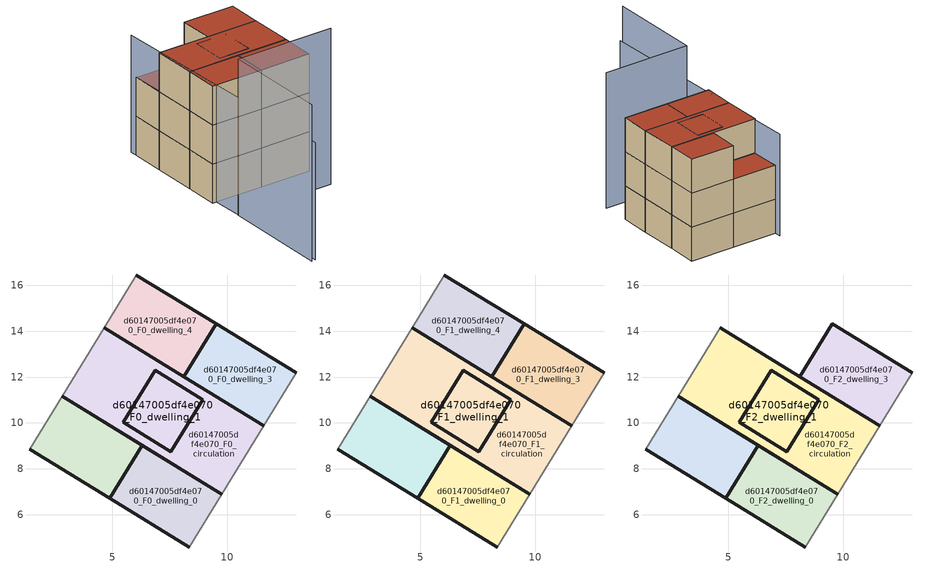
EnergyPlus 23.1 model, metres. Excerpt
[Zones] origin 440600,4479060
d60147005df4e070_F0_dwelling_0
 floor ground (EU_floor_Construction): 9.77,6.9 8.36,4.6 4.88,6.73 6.29,9.03 z0
 wall outside (EU_wall_Construction): 9.77,6.9 6.29,9.03 4.88,6.73 8.36,4.6 z0:3
 wall adiabatic (EU_wall_Construction): 8.36,4.6 9.77,6.9 z0:3
d60147005df4e070_F0_dwelling_1
 floor ground (EU_floor_Construction): 6.29,9.03 4.88,6.73 1.4,8.86 2.81,11.16 z0; 8.12,12.01 11.6,9.88 9.77,6.9 6.29,9.03 2.81,11.16 4.64,14.14 z0
 wall outside (EU_wall_Construction): 1.4,8.86 4.88,6.73 6.29,9.03 2.81,11.16 z0:3
 wall adiabatic (EU_wall_Construction): 2.81,11.16 1.4,8.86 z0:3
d60147005df4e070_F0_dwelling_2
 floor ground (EU_floor_Construction): 6.29,9.03 4.88,6.73 1.4,8.86 2.81,11.16 z0; 8.12,12.01 6.86,12.3 5.47,10.02 6.29,9.03 2.81,11.16 4.64,14.14 z0; 11.6,9.88 9.77,6.9 6.29,9.03 5.47,10.02 7.55,8.74 8.95,11.02 6.86,12.3 8.12,12.01 z0; 8.95,11.02 7.55,8.74 5.47,10.02 6.86,12.3 z0
 wall outside (EU_wall_Construction): 11.6,9.88 8.12,12.01 4.64,14.14 / 2.81,11.16 6.29,9.03 9.77,6.9 z0:3
 wall adiabatic (EU_wall_Construction): 9.77,6.9 11.6,9.88 / 4.64,14.14 2.81,11.16 z0:3
d60147005df4e070_F0_dwelling_3
 floor ground (EU_floor_Construction): 13.01,12.18 11.6,9.88 8.12,12.01 9.53,14.31 z0
 wall outside (EU_wall_Construction): 13.01,12.18 9.53,14.31 8.12,12.01 11.6,9.88 z0:3
 wall adiabatic (EU_wall_Construction): 11.6,9.88 13.01,12.18 z0:3
d60147005df4e070_F0_dwelling_4
 floor ground (EU_floor_Construction): 9.53,14.31 8.12,12.01 4.64,14.14 6.05,16.44 z0
 wall outside (EU_wall_Construction): 4.64,14.14 8.12,12.01 9.53,14.31 6.05,16.44 z0:3
 wall adiabatic (EU_wall_Construction): 6.05,16.44 4.64,14.14 z0:3
d60147005df4e070_F0_circulation
 floor ground (EU_floor_Construction): 8.95,11.02 7.55,8.74 5.47,10.02 6.86,12.3 z0; 11.6,9.88 9.77,6.9 6.29,9.03 5.47,10.02 7.55,8.74 8.95,11.02 6.86,12.3 8.12,12.01 z0; 8.12,12.01 6.86,12.3 5.47,10.02 6.29,9.03 2.81,11.16 4.64,14.14 z0
 wall outside (EU_wall_Construction): 8.95,11.02 6.86,12.3 5.47,10.02 7.55,8.74 8.95,11.02 z0:3
d60147005df4e070_F1_dwelling_0
 floor to d60147005df4e070_F0_dwelling_0 (EU_floor_Construction): 9.77,6.9 8.36,4.6 4.88,6.73 6.29,9.03 z3
 wall outside (EU_wall_Construction): 9.77,6.9 6.29,9.03 4.88,6.73 8.36,4.6 z3:6
 wall adiabatic (EU_wall_Construction): 8.36,4.6 9.77,6.9 z3:6
d60147005df4e070_F1_dwelling_1
 floor outside (EU_floor_Construction): 6.29,9.03 4.88,6.73 1.4,8.86 2.81,11.16 z3
 floor to d60147005df4e070_F0_dwelling_1 (EU_floor_Construction): 8.12,12.01 11.6,9.88 9.77,6.9 6.29,9.03 2.81,11.16 4.64,14.14 z3
 wall outside (EU_wall_Construction): 1.4,8.86 4.88,6.73 6.29,9.03 2.81,11.16 z3:6
 wall adiabatic (EU_wall_Construction): 2.81,11.16 1.4,8.86 z3:6
d60147005df4e070_F1_dwelling_2
 floor outside (EU_floor_Construction): 8.12,12.01 6.86,12.3 5.47,10.02 6.29,9.03 2.81,11.16 4.64,14.14 z3; 11.6,9.88 9.77,6.9 6.29,9.03 5.47,10.02 7.55,8.74 8.95,11.02 6.86,12.3 8.12,12.01 z3; 8.95,11.02 7.55,8.74 5.47,10.02 6.86,12.3 z3
 floor to d60147005df4e070_F0_dwelling_2 (EU_floor_Construction): 6.29,9.03 4.88,6.73 1.4,8.86 2.81,11.16 z3
 wall outside (EU_wall_Construction): 11.6,9.88 8.12,12.01 4.64,14.14 / 2.81,11.16 6.29,9.03 9.77,6.9 z3:6
 wall adiabatic (EU_wall_Construction): 9.77,6.9 11.6,9.88 / 4.64,14.14 2.81,11.16 z3:6
d60147005df4e070_F1_dwelling_3
 floor to d60147005df4e070_F0_dwelling_3 (EU_floor_Construction): 13.01,12.18 11.6,9.88 8.12,12.01 9.53,14.31 z3
 wall outside (EU_wall_Construction): 13.01,12.18 9.53,14.31 8.12,12.01 11.6,9.88 z3:6
 wall adiabatic (EU_wall_Construction): 11.6,9.88 13.01,12.18 z3:6
d60147005df4e070_F1_dwelling_4
 floor to d60147005df4e070_F0_dwelling_4 (EU_floor_Construction): 9.53,14.31 8.12,12.01 4.64,14.14 6.05,16.44 z3
 wall outside (EU_wall_Construction): 4.64,14.14 8.12,12.01 9.53,14.31 6.05,16.44 z3:6
 wall adiabatic (EU_wall_Construction): 6.05,16.44 4.64,14.14 z3:6
 roof outside (EU_roof_Construction): 8.12,12.01 9.53,14.31 6.05,16.44 4.64,14.14 z6
d60147005df4e070_F1_circulation
 floor to d60147005df4e070_F0_circulation (EU_floor_Construction): 8.95,11.02 7.55,8.74 5.47,10.02 6.86,12.3 z3; 11.6,9.88 9.77,6.9 6.29,9.03 5.47,10.02 7.55,8.74 8.95,11.02 6.86,12.3 8.12,12.01 z3; 8.12,12.01 6.86,12.3 5.47,10.02 6.29,9.03 2.81,11.16 4.64,14.14 z3
 wall outside (EU_wall_Construction): 8.95,11.02 6.86,12.3 5.47,10.02 7.55,8.74 8.95,11.02 z3:6
d60147005df4e070_F2_dwelling_0
 floor to d60147005df4e070_F1_dwelling_0 (EU_floor_Construction): 9.77,6.9 8.36,4.6 4.88,6.73 6.29,9.03 z6
 wall outside (EU_wall_Construction): 9.77,6.9 6.29,9.03 4.88,6.73 8.36,4.6 z6:9
 wall adiabatic (EU_wall_Construction): 8.36,4.6 9.77,6.9 z6:9
 roof outside (EU_roof_Construction): 8.36,4.6 9.77,6.9 6.29,9.03 4.88,6.73 z9
d60147005df4e070_F2_dwelling_1
 floor outside (EU_floor_Construction): 6.29,9.03 4.88,6.73 1.4,8.86 2.81,11.16 z6
 floor to d60147005df4e070_F1_dwelling_1 (EU_floor_Construction): 8.12,12.01 11.6,9.88 9.77,6.9 6.29,9.03 2.81,11.16 4.64,14.14 z6
 wall outside (EU_wall_Construction): 1.4,8.86 4.88,6.73 6.29,9.03 2.81,11.16 z6:9
 wall adiabatic (EU_wall_Construction): 2.81,11.16 1.4,8.86 z6:9
 roof outside (EU_roof_Construction): 9.77,6.9 11.6,9.88 8.12,12.01 4.64,14.14 2.81,11.16 6.29,9.03 z9; 4.88,6.73 6.29,9.03 2.81,11.16 1.4,8.86 z9
d60147005df4e070_F2_dwelling_2
 floor outside (EU_floor_Construction): 8.12,12.01 6.86,12.3 5.47,10.02 6.29,9.03 2.81,11.16 4.64,14.14 z6; 11.6,9.88 9.77,6.9 6.29,9.03 5.47,10.02 7.55,8.74 8.95,11.02 6.86,12.3 8.12,12.01 z6; 8.95,11.02 7.55,8.74 5.47,10.02 6.86,12.3 z6
 floor to d60147005df4e070_F1_dwelling_2 (EU_floor_Construction): 6.29,9.03 4.88,6.73 1.4,8.86 2.81,11.16 z6
 wall outside (EU_wall_Construction): 11.6,9.88 8.12,12.01 4.64,14.14 / 2.81,11.16 6.29,9.03 9.77,6.9 z6:9
 wall adiabatic (EU_wall_Construction): 9.77,6.9 11.6,9.88 / 4.64,14.14 2.81,11.16 z6:9
 roof outside (EU_roof_Construction): 4.88,6.73 6.29,9.03 2.81,11.16 1.4,8.86 z9; 6.29,9.03 5.47,10.02 6.86,12.3 8.12,12.01 4.64,14.14 2.81,11.16 z9; 9.77,6.9 11.6,9.88 8.12,12.01 6.86,12.3 8.95,11.02 7.55,8.74 5.47,10.02 6.29,9.03 z9; 7.55,8.74 8.95,11.02 6.86,12.3 5.47,10.02 z9
d60147005df4e070_F2_dwelling_3
 floor to d60147005df4e070_F1_dwelling_3 (EU_floor_Construction): 13.01,12.18 11.6,9.88 8.12,12.01 9.53,14.31 z6
 wall outside (EU_wall_Construction): 13.01,12.18 9.53,14.31 8.12,12.01 11.6,9.88 z6:9
 wall adiabatic (EU_wall_Construction): 11.6,9.88 13.01,12.18 z6:9
 roof outside (EU_roof_Construction): 11.6,9.88 13.01,12.18 9.53,14.31 8.12,12.01 z9
d60147005df4e070_F2_circulation
 floor to d60147005df4e070_F1_circulation (EU_floor_Construction): 8.95,11.02 7.55,8.74 5.47,10.02 6.86,12.3 z6; 11.6,9.88 9.77,6.9 6.29,9.03 5.47,10.02 7.55,8.74 8.95,11.02 6.86,12.3 8.12,12.01 z6; 8.12,12.01 6.86,12.3 5.47,10.02 6.29,9.03 2.81,11.16 4.64,14.14 z6
 wall outside (EU_wall_Construction): 8.95,11.02 6.86,12.3 5.47,10.02 7.55,8.74 8.95,11.02 z6:9
 roof outside (EU_roof_Construction): 9.77,6.9 11.6,9.88 8.12,12.01 6.86,12.3 8.95,11.02 7.55,8.74 5.47,10.02 6.29,9.03 z9; 7.55,8.74 8.95,11.02 6.86,12.3 5.47,10.02 z9; 6.29,9.03 5.47,10.02 6.86,12.3 8.12,12.01 4.64,14.14 2.81,11.16 z9
shading: -4.03,-0.69 0.41,6.57 / 0.41,6.57 7.12,2.48 z0:12; 6.31,16.93 -3.79,-0.83 z0:9
[Building]
EU S2 Campaign: North Axis=0; Terrain=City; Solar Distribution=FullExterior
[Site:Location]
Madrid: Latitude=40.5; Longitude=-3.5; Time Zone=1; Elevation=609
[SizingPeriod:WeatherFileDays]
AnnualSizingPeriod: Begin Month=1; Begin Day of Month=1; End Month=12; End Day of Month=31; Day of Week for Start Day=Monday; Use Weather File Daylight Saving Period=No; Use Weather File Rain and Snow Indicators=No
[MATERIAL]
EU_InternalMass_Material: Roughness=MediumRough; Thickness=0.1; Conductivity=1; Density=1800; Specific Heat=900; Thermal Absorptance=0.9; Solar Absorptance=0.7; Visible Absorptance=0.7
[MATERIAL:NOMASS] Roughness=MediumRough; Thermal Absorptance=0.9; Solar Absorptance=0.7; Visible Absorptance=0.7
Name | Thermal Resistance
EU_wall_NoMass | 0.459673
EU_roof_NoMass | 0.495815
EU_floor_NoMass | 0.788942
[CONSTRUCTION]
EU_wall_Construction: EU_wall_NoMass
EU_roof_Construction: EU_roof_NoMass
EU_floor_Construction: EU_floor_NoMass
EU_InternalMass_Construction: EU_InternalMass_Material
[ZONE] Type=1; Multiplier=1; Ceiling Height=autocalculate; Floor Area=autocalculate; Part of Total Floor Area=Yes
Name | Volume
d60147005df4e070_F0_dwelling_0; d60147005df4e070_F1_dwelling_0; d60147005df4e070_F2_dwelling_0 | 33.0106
d60147005df4e070_F0_dwelling_1; d60147005df4e070_F1_dwelling_1; d60147005df4e070_F2_dwelling_1 | 118.622
d60147005df4e070_F0_dwelling_2; d60147005df4e070_F1_dwelling_2; d60147005df4e070_F2_dwelling_2 | 118.623
d60147005df4e070_F0_dwelling_3; d60147005df4e070_F1_dwelling_3; d60147005df4e070_F2_dwelling_3; d60147005df4e070_F0_dwelling_4; d60147005df4e070_F1_dwelling_4 | 33.011
d60147005df4e070_F0_circulation; d60147005df4e070_F1_circulation; d60147005df4e070_F2_circulation | 85.6117
[INTERNALMASS] Construction=EU_InternalMass_Construction
Name | Zone or ZoneList | Surface Area
d60147005df4e070_F0_dwelling_0_EU_InternalMass | d60147005df4e070_F0_dwelling_0 | 11.0037
d60147005df4e070_F0_dwelling_1_EU_InternalMass | d60147005df4e070_F0_dwelling_1 | 11.0037
d60147005df4e070_F0_dwelling_2_EU_InternalMass | d60147005df4e070_F0_dwelling_2 | 22.0074
d60147005df4e070_F0_dwelling_3_EU_InternalMass | d60147005df4e070_F0_dwelling_3 | 11.0037
d60147005df4e070_F0_dwelling_4_EU_InternalMass | d60147005df4e070_F0_dwelling_4 | 11.0037
d60147005df4e070_F1_dwelling_0_EU_InternalMass | d60147005df4e070_F1_dwelling_0 | 11.0037
d60147005df4e070_F1_dwelling_1_EU_InternalMass | d60147005df4e070_F1_dwelling_1 | 11.0037
d60147005df4e070_F1_dwelling_2_EU_InternalMass | d60147005df4e070_F1_dwelling_2 | 22.0074
d60147005df4e070_F1_dwelling_3_EU_InternalMass | d60147005df4e070_F1_dwelling_3 | 11.0037
d60147005df4e070_F1_dwelling_4_EU_InternalMass | d60147005df4e070_F1_dwelling_4 | 11.0037
d60147005df4e070_F2_dwelling_0_EU_InternalMass | d60147005df4e070_F2_dwelling_0 | 16.5056
d60147005df4e070_F2_dwelling_1_EU_InternalMass | d60147005df4e070_F2_dwelling_1 | 16.5056
d60147005df4e070_F2_dwelling_2_EU_InternalMass | d60147005df4e070_F2_dwelling_2 | 16.5056
d60147005df4e070_F2_dwelling_3_EU_InternalMass | d60147005df4e070_F2_dwelling_3 | 16.5056
[OTHEREQUIPMENT] Fuel Type=Electricity; Design Level Calculation Method=Watts/Area; Power per Zone Floor Area=1; Fraction Latent=0; Fraction Radiant=0; Fraction Lost=0; Carbon Dioxide Generation Rate=0; EndUse Subcategory=EU_Step8_InternalGains
Name | Zone or ZoneList or Space or SpaceList | Schedule
EU_Step8_InternalGain_d60147005df4e070_F0_dwelling_0_f000 | d60147005df4e070_F0_dwelling_0 | EU_Step8_GainSchedule_d60147005df4e070_F0_dwelling_0_f000
EU_Step8_InternalGain_d60147005df4e070_F0_dwelling_1_f000 | d60147005df4e070_F0_dwelling_1 | EU_Step8_GainSchedule_d60147005df4e070_F0_dwelling_1_f000
EU_Step8_InternalGain_d60147005df4e070_F0_dwelling_2_f000 | d60147005df4e070_F0_dwelling_2 | EU_Step8_GainSchedule_d60147005df4e070_F0_dwelling_2_f000
EU_Step8_InternalGain_d60147005df4e070_F0_dwelling_3_f000 | d60147005df4e070_F0_dwelling_3 | EU_Step8_GainSchedule_d60147005df4e070_F0_dwelling_3_f000
EU_Step8_InternalGain_d60147005df4e070_F0_dwelling_4_f000 | d60147005df4e070_F0_dwelling_4 | EU_Step8_GainSchedule_d60147005df4e070_F0_dwelling_4_f000
EU_Step8_InternalGain_d60147005df4e070_F1_dwelling_0_f000 | d60147005df4e070_F1_dwelling_0 | EU_Step8_GainSchedule_d60147005df4e070_F1_dwelling_0_f000
EU_Step8_InternalGain_d60147005df4e070_F1_dwelling_1_f000 | d60147005df4e070_F1_dwelling_1 | EU_Step8_GainSchedule_d60147005df4e070_F1_dwelling_1_f000
EU_Step8_InternalGain_d60147005df4e070_F1_dwelling_2_f000 | d60147005df4e070_F1_dwelling_2 | EU_Step8_GainSchedule_d60147005df4e070_F1_dwelling_2_f000
EU_Step8_InternalGain_d60147005df4e070_F1_dwelling_3_f000 | d60147005df4e070_F1_dwelling_3 | EU_Step8_GainSchedule_d60147005df4e070_F1_dwelling_3_f000
EU_Step8_InternalGain_d60147005df4e070_F1_dwelling_4_f000 | d60147005df4e070_F1_dwelling_4 | EU_Step8_GainSchedule_d60147005df4e070_F1_dwelling_4_f000
EU_Step8_InternalGain_d60147005df4e070_F2_dwelling_0_f000 | d60147005df4e070_F2_dwelling_0 | EU_Step8_GainSchedule_d60147005df4e070_F2_dwelling_0_f000
EU_Step8_InternalGain_d60147005df4e070_F2_dwelling_1_f000 | d60147005df4e070_F2_dwelling_1 | EU_Step8_GainSchedule_d60147005df4e070_F2_dwelling_1_f000
EU_Step8_InternalGain_d60147005df4e070_F2_dwelling_2_f000 | d60147005df4e070_F2_dwelling_2 | EU_Step8_GainSchedule_d60147005df4e070_F2_dwelling_2_f000
EU_Step8_InternalGain_d60147005df4e070_F2_dwelling_3_f000 | d60147005df4e070_F2_dwelling_3 | EU_Step8_GainSchedule_d60147005df4e070_F2_dwelling_3_f000
[ZONEINFILTRATION:DESIGNFLOWRATE] Schedule=EU_AlwaysOn; Design Flow Rate Calculation Method=Flow/Area; Flow Rate per Floor Area=0.0005; Constant Term Coefficient=1; Temperature Term Coefficient=0; Velocity Term Coefficient=0; Velocity Squared Term Coefficient=0
Name | Zone or ZoneList or Space or SpaceList
EU_Circulation_Infiltration_d60147005df4e070_F0_circulation | d60147005df4e070_F0_circulation
EU_Circulation_Infiltration_d60147005df4e070_F1_circulation | d60147005df4e070_F1_circulation
EU_Circulation_Infiltration_d60147005df4e070_F2_circulation | d60147005df4e070_F2_circulation
[ZONEVENTILATION:DESIGNFLOWRATE] Schedule=EU_AlwaysOn; Design Flow Rate Calculation Method=AirChanges/Hour; Air Changes per Hour=0.719161; Ventilation Type=Natural; Fan Pressure Rise=0; Fan Total Efficiency=1; Constant Term Coefficient=1; Temperature Term Coefficient=0; Velocity Term Coefficient=0; Velocity Squared Term Coefficient=0; Minimum Indoor Temperature=-100; Maximum Indoor Temperature=100; Delta Temperature=-100; Minimum Outdoor Temperature=-100; Maximum Outdoor Temperature=100; Maximum Wind Speed=40
Name | Zone or ZoneList or Space or SpaceList
EU_ConstantAir_d60147005df4e070_F0_dwelling_0 | d60147005df4e070_F0_dwelling_0
EU_ConstantAir_d60147005df4e070_F0_dwelling_1 | d60147005df4e070_F0_dwelling_1
EU_ConstantAir_d60147005df4e070_F0_dwelling_2 | d60147005df4e070_F0_dwelling_2
EU_ConstantAir_d60147005df4e070_F0_dwelling_3 | d60147005df4e070_F0_dwelling_3
EU_ConstantAir_d60147005df4e070_F0_dwelling_4 | d60147005df4e070_F0_dwelling_4
EU_ConstantAir_d60147005df4e070_F1_dwelling_0 | d60147005df4e070_F1_dwelling_0
EU_ConstantAir_d60147005df4e070_F1_dwelling_1 | d60147005df4e070_F1_dwelling_1
EU_ConstantAir_d60147005df4e070_F1_dwelling_2 | d60147005df4e070_F1_dwelling_2
EU_ConstantAir_d60147005df4e070_F1_dwelling_3 | d60147005df4e070_F1_dwelling_3
EU_ConstantAir_d60147005df4e070_F1_dwelling_4 | d60147005df4e070_F1_dwelling_4
EU_ConstantAir_d60147005df4e070_F2_dwelling_0 | d60147005df4e070_F2_dwelling_0
EU_ConstantAir_d60147005df4e070_F2_dwelling_1 | d60147005df4e070_F2_dwelling_1
EU_ConstantAir_d60147005df4e070_F2_dwelling_2 | d60147005df4e070_F2_dwelling_2
EU_ConstantAir_d60147005df4e070_F2_dwelling_3 | d60147005df4e070_F2_dwelling_3
[HVACTEMPLATE:THERMOSTAT] Constant Heating Setpoint=20; Constant Cooling Setpoint=50
EU_HeatOnly_d60147005df4e070_F0_dwelling_0; EU_HeatOnly_d60147005df4e070_F0_dwelling_1; EU_HeatOnly_d60147005df4e070_F0_dwelling_2; EU_HeatOnly_d60147005df4e070_F0_dwelling_3; EU_HeatOnly_d60147005df4e070_F0_dwelling_4; EU_HeatOnly_d60147005df4e070_F1_dwelling_0; EU_HeatOnly_d60147005df4e070_F1_dwelling_1; EU_HeatOnly_d60147005df4e070_F1_dwelling_2; EU_HeatOnly_d60147005df4e070_F1_dwelling_3; EU_HeatOnly_d60147005df4e070_F1_dwelling_4; EU_HeatOnly_d60147005df4e070_F2_dwelling_0; EU_HeatOnly_d60147005df4e070_F2_dwelling_1; EU_HeatOnly_d60147005df4e070_F2_dwelling_2; EU_HeatOnly_d60147005df4e070_F2_dwelling_3
[HVACTEMPLATE:ZONE:IDEALLOADSAIRSYSTEM] System Availability Schedule=EU_AlwaysOn; Maximum Heating Supply Air Temperature=50; Minimum Cooling Supply Air Temperature=13; Maximum Heating Supply Air Humidity Ratio=0.0156; Minimum Cooling Supply Air Humidity Ratio=0.0077; Heating Limit=NoLimit; Cooling Limit=NoLimit; Heating Availability Schedule=EU_AlwaysOn; Cooling Availability Schedule=EU_CoolingOff; Dehumidification Control Type=ConstantSensibleHeatRatio; Cooling Sensible Heat Ratio=0.7; Dehumidification Setpoint=60; Humidification Control Type=None; Humidification Setpoint=30; Outdoor Air Method=None; Outdoor Air Flow Rate per Person=0.00944; Outdoor Air Flow Rate per Zone Floor Area=0; Outdoor Air Flow Rate per Zone=0; Demand Controlled Ventilation Type=None; Outdoor Air Economizer Type=NoEconomizer; Heat Recovery Type=None; Sensible Heat Recovery Effectiveness=0.7; Latent Heat Recovery Effectiveness=0.65
Name | Template Thermostat
d60147005df4e070_F0_dwelling_0 | EU_HeatOnly_d60147005df4e070_F0_dwelling_0
d60147005df4e070_F0_dwelling_1 | EU_HeatOnly_d60147005df4e070_F0_dwelling_1
d60147005df4e070_F0_dwelling_2 | EU_HeatOnly_d60147005df4e070_F0_dwelling_2
d60147005df4e070_F0_dwelling_3 | EU_HeatOnly_d60147005df4e070_F0_dwelling_3
d60147005df4e070_F0_dwelling_4 | EU_HeatOnly_d60147005df4e070_F0_dwelling_4
d60147005df4e070_F1_dwelling_0 | EU_HeatOnly_d60147005df4e070_F1_dwelling_0
d60147005df4e070_F1_dwelling_1 | EU_HeatOnly_d60147005df4e070_F1_dwelling_1
d60147005df4e070_F1_dwelling_2 | EU_HeatOnly_d60147005df4e070_F1_dwelling_2
d60147005df4e070_F1_dwelling_3 | EU_HeatOnly_d60147005df4e070_F1_dwelling_3
d60147005df4e070_F1_dwelling_4 | EU_HeatOnly_d60147005df4e070_F1_dwelling_4
d60147005df4e070_F2_dwelling_0 | EU_HeatOnly_d60147005df4e070_F2_dwelling_0
d60147005df4e070_F2_dwelling_1 | EU_HeatOnly_d60147005df4e070_F2_dwelling_1
d60147005df4e070_F2_dwelling_2 | EU_HeatOnly_d60147005df4e070_F2_dwelling_2
d60147005df4e070_F2_dwelling_3 | EU_HeatOnly_d60147005df4e070_F2_dwelling_3
[SIZING:ZONE] Zone Cooling Design Supply Air Temperature Input Method=SupplyAirTemperature; Zone Cooling Design Supply Air Temperature=13; Zone Heating Design Supply Air Temperature Input Method=SupplyAirTemperature; Zone Heating Design Supply Air Temperature=50; Zone Cooling Design Supply Air Humidity Ratio=0.008; Zone Heating Design Supply Air Humidity Ratio=0.008; Cooling Design Air Flow Method=DesignDay; Cooling Design Air Flow Rate=0; Cooling Minimum Air Flow per Zone Floor Area=0.000762; Cooling Minimum Air Flow=0; Cooling Minimum Air Flow Fraction=0.2; Heating Design Air Flow Method=DesignDay; Heating Design Air Flow Rate=0; Heating Maximum Air Flow per Zone Floor Area=0.002032; Heating Maximum Air Flow=0.141576; Heating Maximum Air Flow Fraction=0.3; Account for Dedicated Outdoor Air System=No; Dedicated Outdoor Air System Control Strategy=NeutralSupplyAir; Dedicated Outdoor Air Low Setpoint Temperature for Design=autosize; Dedicated Outdoor Air High Setpoint Temperature for Design=autosize; Zone Load Sizing Method=Sensible Load Only No Latent Load; Zone Latent Cooling Design Supply Air Humidity Ratio Input Method=HumidityRatioDifference; Zone Cooling Design Supply Air Humidity Ratio Difference=0.005; Zone Latent Heating Design Supply Air Humidity Ratio Input Method=HumidityRatioDifference; Zone Humidification Design Supply Air Humidity Ratio Difference=0.005
d60147005df4e070_F0_dwelling_0; d60147005df4e070_F0_dwelling_1; d60147005df4e070_F0_dwelling_2; d60147005df4e070_F0_dwelling_3; d60147005df4e070_F0_dwelling_4; d60147005df4e070_F1_dwelling_0; d60147005df4e070_F1_dwelling_1; d60147005df4e070_F1_dwelling_2; d60147005df4e070_F1_dwelling_3; d60147005df4e070_F1_dwelling_4; d60147005df4e070_F2_dwelling_0; d60147005df4e070_F2_dwelling_1; d60147005df4e070_F2_dwelling_2; d60147005df4e070_F2_dwelling_3
[SCHEDULE:CONSTANT]
Name | Hourly Value
EU_AlwaysOn | 1
EU_CoolingOff | 0
[SCHEDULE:FILE] Column Number=1; Rows to Skip at Top=0; Number of Hours of Data=8760; Column Separator=Comma; Interpolate to Timestep=No; Minutes per Item=60; Adjust Schedule for Daylight Savings=Yes
Name | File
EU_Step8_GainSchedule_d60147005df4e070_F0_dwelling_0_f000 | ../../schedules/d60147005df4e070/d60147005df4e070_F0_dwelling_0_f000_gain.csv
EU_Step8_GainSchedule_d60147005df4e070_F0_dwelling_1_f000 | ../../schedules/d60147005df4e070/d60147005df4e070_F0_dwelling_1_f000_gain.csv
EU_Step8_GainSchedule_d60147005df4e070_F0_dwelling_2_f000 | ../../schedules/d60147005df4e070/d60147005df4e070_F0_dwelling_2_f000_gain.csv
EU_Step8_GainSchedule_d60147005df4e070_F0_dwelling_3_f000 | ../../schedules/d60147005df4e070/d60147005df4e070_F0_dwelling_3_f000_gain.csv
EU_Step8_GainSchedule_d60147005df4e070_F0_dwelling_4_f000 | ../../schedules/d60147005df4e070/d60147005df4e070_F0_dwelling_4_f000_gain.csv
EU_Step8_GainSchedule_d60147005df4e070_F1_dwelling_0_f000 | ../../schedules/d60147005df4e070/d60147005df4e070_F1_dwelling_0_f000_gain.csv
EU_Step8_GainSchedule_d60147005df4e070_F1_dwelling_1_f000 | ../../schedules/d60147005df4e070/d60147005df4e070_F1_dwelling_1_f000_gain.csv
EU_Step8_GainSchedule_d60147005df4e070_F1_dwelling_2_f000 | ../../schedules/d60147005df4e070/d60147005df4e070_F1_dwelling_2_f000_gain.csv
EU_Step8_GainSchedule_d60147005df4e070_F1_dwelling_3_f000 | ../../schedules/d60147005df4e070/d60147005df4e070_F1_dwelling_3_f000_gain.csv
EU_Step8_GainSchedule_d60147005df4e070_F1_dwelling_4_f000 | ../../schedules/d60147005df4e070/d60147005df4e070_F1_dwelling_4_f000_gain.csv
EU_Step8_GainSchedule_d60147005df4e070_F2_dwelling_0_f000 | ../../schedules/d60147005df4e070/d60147005df4e070_F2_dwelling_0_f000_gain.csv
EU_Step8_GainSchedule_d60147005df4e070_F2_dwelling_1_f000 | ../../schedules/d60147005df4e070/d60147005df4e070_F2_dwelling_1_f000_gain.csv
EU_Step8_GainSchedule_d60147005df4e070_F2_dwelling_2_f000 | ../../schedules/d60147005df4e070/d60147005df4e070_F2_dwelling_2_f000_gain.csv
EU_Step8_GainSchedule_d60147005df4e070_F2_dwelling_3_f000 | ../../schedules/d60147005df4e070/d60147005df4e070_F2_dwelling_3_f000_gain.csv
